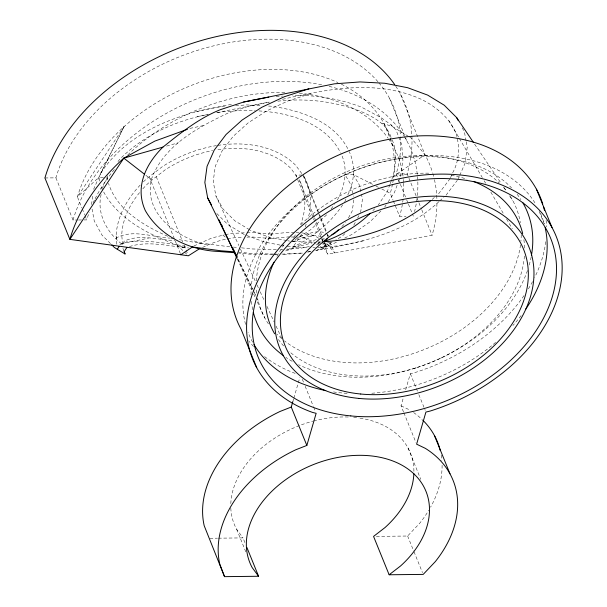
<?xml version="1.0" encoding="UTF-8"?>
<svg xmlns="http://www.w3.org/2000/svg" width="607" height="607" viewBox="0 0 607 607"><rect width="100%" height="100%" fill="white"/><g stroke="black" fill="none" stroke-linecap="round" stroke-linejoin="round"><path stroke-width="0.46" stroke-dasharray="3.04 2.28" d="M269.083 102.219L249.007 106.134L227.913 113.114C197.487 127.698 163.791 145.483 151.447 179.164L151.393 179.589C143.335 214.324 178.101 238.278 207.677 245.182M400.37 176.485L402.911 160.271L401.682 144.474L395.969 129.852L391.204 124.928L381.477 117.895L361.878 107.333C340.451 98.895 317.514 95.329 294.547 95.2L292.711 95.337M353.782 199.923L352.303 210.849L348.023 218.717M360.626 212.526L362.47 198.906L361.461 194.506M91.528 204.544L92.879 194.672M101.119 194.528C96.528 213.292 106.809 232.185 121.309 243.688L122.576 244.454L124.238 241.154C139.83 233.695 158.389 240.061 174.824 240.577M246.981 237.162L251.571 236.942L270.646 238.521L271.928 234.105L288.72 232.276L293.606 232.519M292.817 401.705L293.591 399.027M293.849 398.139L299.79 377.622M403.511 411.918L401.037 405.81L403.359 397.782M405.688 389.755L410.34 373.7L414.543 372.698A163.708 115.558 -22.1 0 0 524.418 294.994M389.906 184.528L387.372 191.357L378.336 204.931M390.218 183.678L391.485 180.264M391.803 179.406L392.949 176.417C396.234 163.799 397.251 149.792 391.257 137.804M397.084 185.347L394.451 192.442L388.055 202.048M398.397 181.804L399.717 178.261M116.354 238.741L116.817 237.656C133.502 229.105 152.509 237.246 170.089 238.111M93.615 189.285L100.777 173.078L124.01 126.734L77.415 196.873L81.915 207.958M102.226 188.345L108.198 174.831M337.386 199.938C345.155 186.03 348.357 168.177 340.944 153.518M344.791 201.706L345.922 199.149M347.803 194.885C354.647 181.721 355.588 165.028 349.23 151.575M450.447 177.828L452.314 173.617M452.685 172.775C459.294 160.938 459.939 146.757 456.198 133.897C449.916 118.175 436.6 107.052 421.819 99.563C377.144 78.895 327.014 89.024 281.185 99.624M457.853 179.611L459.362 176.205M459.742 175.347L465.015 163.404L467.223 147.258L466.229 141.795M124.01 126.734L98.888 177.358L77.415 196.873A166.637 117.621 -22.1 0 1 337.985 82.59M321.839 241.32L323.136 238.892L321.877 236.631M439.02 201.547C406.144 232.785 359.966 243.012 316.687 250.334L325.086 245.683L325.542 244.826L324.859 243.126M353.775 225.136L355.482 221.98M357.629 218.042L358.912 215.675M293.765 237.413L296.694 233.012M384.671 207.055L386.113 204.938M100.777 173.078C129.557 129.314 183.162 111.802 232.511 104.267M117.986 161.576L119.647 159.383C143.373 135.331 175.37 120.71 208.277 114.374M326.657 214.802L310.503 229.81L292.862 241.237M331.088 208.945L334.419 204.551M342.72 204.794C328.933 225.47 308.106 240.66 285.594 250.668M450.075 178.67L438.99 193.314L436.934 195.158M446.008 195.249L457.291 180.355M376.393 536.376L407.623 536.019L419.703 523.272A124.245 87.704 -22.1 0 0 428.762 510.305M372.835 210.682L374.709 208.808M380.961 210.963L369.959 221.858L352.477 234.165L344.533 238.134M341.817 226.555L345.891 222.655M344.897 233.634L342.173 236.244L335.937 239.848M432.146 199.475L436.251 195.78M439.718 200.917L443.907 197.138M315.587 250.509C320.807 249.356 327.689 247.96 330.489 242.997L334.548 253.005L328.023 244.803L320.708 239.697M291.246 236.973L300.609 237.2L303.675 237.952L309.229 234.143L317.074 237.132L319.98 239.181M392.752 176.849L425.006 154.724L400.074 93.334M324.616 246.025L332.044 242.102M336.43 242.178L332.37 244.204L322.074 247.686M320.033 242.451L316.801 244.044L319.358 243.187M341.377 176.516L342.234 176.106M440.712 358.16L441.57 357.758M193.967 245.934L211.752 238.02L224.514 234.795M202.548 247.466C215.174 241.191 229.135 237.17 243.316 237.345M119.746 244.879L126.969 241.73L138.836 241.017L154.55 241.943L173.39 244.143L186.22 246.412M299.941 236.654C308.379 233.68 318.197 229.317 326.9 233.558M292.612 241.821C301.573 238.46 311.361 233.771 320.989 236.502M318.963 243.991L314.244 245.607M285.677 250.941L301.785 245.554L312.173 242.929M129.443 246.579C148.669 240.425 169.087 246.396 188.678 247.937M368.912 165.65L370.187 165.218M414.9 368.214L416.174 367.789M310.609 93.675L287.65 101.088L266.556 110.944L248.134 122.88L233.088 136.431L221.995 151.075L215.288 166.242L213.224 181.364L215.872 195.849L238.847 245.554M316.323 239.575L292.893 247.254L301.823 233.809L302.529 235.546M166.591 146.075L178.42 142.736M189.885 128.403L204.438 125.383M216.608 112.69L269.235 102.044M121.309 243.688L148.457 238.194M181.766 247.307L185.059 247.61M292.073 241.745L294.107 241.336M322.264 243.999L332.295 241.973M325.086 245.683L326.27 245.44M225.356 234.628L231.237 233.452L246.108 232.731M195.431 111.771L220.994 106.771L226.487 106.369M197.169 116.62L208.209 114.465M217.42 112.667L221.1 111.946L245.084 110.186L255.259 110.724M363.198 240.926L337.636 245.918L315.67 247.527M309.342 246.541L299.532 248.438L286.345 249.158M302.377 253.081L281.754 254.553M307.863 251.988L311.292 251.328M307.62 252.064L310.344 251.548M322.947 247.254L327.939 254.204L432.101 235.25A192.943 136.196 -22.1 0 0 436.941 202.108M318.083 242.147L319.768 241.92M270.646 238.521L288.78 236.882M321.809 239.128L324.548 238.908M276.155 96.559L282.596 96.081M277.877 101.172C306.118 97.924 335.14 101.278 361.628 111.741C373.419 117.068 386.644 123.775 390.923 136.947M235.637 105.701L246.624 104.897L262.171 105.717M318.159 242.17L320.928 241.965M312.931 247.732L314.76 247.595M280.942 249.485L282.741 249.378M281.906 254.143L302.718 252.982M247.034 232.686L251.685 232.458L271.928 234.105M44.926 177.972L55.905 177.843A181.25 127.94 -22.1 0 1 201.289 49.175A181.25 127.94 -22.1 0 1 378.244 82.097M103.463 177.305L98.888 177.358L99.882 181.683M302.013 175.051L295.829 175.12L297.24 178.602M372.577 184.323L353.206 174.467L344.973 174.558L351.005 184.9L353.631 196.342M400.567 137.129A181.25 127.94 -22.1 0 1 396.189 173.981L407.168 173.852L408.594 177.365M55.905 177.843L73.045 220.053L77.613 220M78.531 219.992L83.106 219.939M84.016 219.931L86.763 219.901A166.637 117.621 -22.1 0 1 89.267 212.253M393.374 200.993L399.611 216.342L406.015 216.274M209.885 538.265L217.458 538.181M218.406 538.174L243.005 537.893L245.129 543.121M301.391 232.777L309.229 234.143M276.352 249.591L252.413 248.969L241.449 247.838M273.499 254.045L252.391 253.551L238.824 252.155M274.447 254.075L278.218 254.196M272.604 254.682L249.447 254.151L238.452 253.02M273.537 254.712L277.27 254.826M296.201 232.61L298.796 232.693M268.575 106.058L271.321 106.202C300.996 110.512 335.102 121.658 348.797 150.786M258.961 110.922C289.668 112.735 325.762 123.153 340.489 152.691M293.196 241.427L313.546 242.504M287.308 246.488L308.356 247.603M229.727 246.821L192.115 241.943L179.057 239.644M233.3 247.095L236.882 247.368M170.984 238.217L173.541 238.665M286.701 240.554L269.053 237.125L250.251 230.182M287.635 240.736L289.493 241.1M280.009 245.069L264.485 242.049L245.274 234.962M280.92 245.243L285.487 246.138M382.031 123.365L391.69 126.112L409.057 136.757M303.675 237.952L313.265 241.571L315.39 243.058M167.638 236.275C143.578 225.546 116.84 209.916 108.516 183.322M182.95 247.072C152.22 236.343 118.881 221.062 103.091 190.856M401.037 405.81L409.71 409.953M375.945 186.038L378.472 187.32M381.841 189.035L390.263 193.322L393.033 200.143M249.477 229.712L234.75 220.736L223.141 209.142L215.872 195.849M244.401 234.636L227.845 224.544L216.1 212.814M409.831 137.228L411.379 138.176L425.006 154.724A192.943 136.196 -22.1 0 1 432.541 172.563M320.306 246.495L323.516 248.65M145.862 175.294L151.393 179.589M222.837 235.129L227.587 238.817M176.796 244.75L188.382 255.79M110.489 243.582L102.006 235.114L94.237 220.91L92.074 209.081M301.8 173.564L295.799 165.461A100.861 71.194 -22.1 0 0 217.367 145.452M302.893 175.036L304.236 176.857L319.176 213.649M296.869 176.531L291.019 168.625A95.011 67.066 -22.1 0 0 216.236 149.921M230.812 508.15A95.011 67.066 -22.1 0 0 236.647 529.296L243.005 537.893M474.621 144.162L500.547 182.472M503.719 187.161L506.367 191.068M509.539 195.758L512.718 200.447M448.93 120.603L458.938 137.675M459.408 138.487L482.277 177.525M484.181 180.772L485.608 183.215M490.851 192.161L503.711 214.112M506.572 218.99L512.285 228.756M353.206 174.467L359.238 184.809L361.256 193.618M102.636 190.082L101.27 187.738L100.679 185.143M327.408 234.598L328.084 235.82M324.282 242.557L325.542 244.826M462.238 127.842L464.393 131.787L466.062 140.885M237.701 258.848L252.709 289.289L238.02 258.764M254.379 292.673L255.63 295.207M258.134 300.283L257.3 298.591L258.134 300.283A137.402 96.983 -22.1 0 0 268.689 324.275M253.21 290.116L255.668 295.199M237.36 259.136L251.708 289.88M253.703 294.152L255.297 297.567M257.285 301.838L264.857 318.068M240.425 248.984L256.67 284.122M257.065 284.979L258.65 288.408M260.228 291.838L264.189 300.404M266.966 306.406L274.091 321.831M276.071 326.118L281.618 338.114M391.204 124.928L391.69 126.112M539.137 211.304L544.327 224.097M389.527 98.334L406.667 140.543M408.951 178.238L418.564 201.919M418.921 202.799L421.417 208.937M421.774 209.817L432.101 235.25M384.132 123.775L393.48 146.803M396.189 173.981L398.291 179.148M398.64 180.006L400.043 183.458M400.392 184.316L406.333 198.959M406.682 199.824L408.086 203.269M408.435 204.127L413.329 216.191M410.34 373.7L416.007 387.653M416.356 388.526L417.419 391.136M418.838 394.626L425.211 410.324M403.867 412.79L415.909 442.442M319.532 214.529L320.602 217.154M320.959 218.034L326.293 231.176M327.712 234.674L328.425 236.427M303.25 175.916L318.5 213.482M318.857 214.354L320.276 217.852M320.633 218.725L326.665 233.581M327.014 234.454L328.084 237.071M328.023 244.803L328.364 245.645M314.251 217.002L298.963 179.353A95.011 67.066 -22.1 0 1 300.693 224.279M314.608 217.883L316.027 221.38M316.384 222.261L322.431 237.14M408.033 447.966L420.78 479.355M297.597 179.475L313.144 217.769M313.5 218.634L322.332 240.395M323.637 243.612L327.939 254.204M407.623 536.019L413.64 550.845M413.997 551.717L422.495 572.651M302.339 379.307L303.758 382.789M305.169 386.28L313.318 406.341M313.667 407.214L315.443 411.569M156.265 176.705L182.775 241.981M184.08 245.198L185.719 249.249M186.053 250.061L187.715 254.158M149.201 176.789L180.856 254.75M236.647 529.296L245.85 551.968M140.164 185.105A100.861 71.194 -22.1 0 0 116.112 235.918L116.817 237.656M82.264 208.816L84.684 214.779M85.033 215.637L86.763 219.901M122.925 248.392L123.828 250.782M107.12 177.267L107.72 179.862M122.576 244.454L121.741 235A95.011 67.066 -22.1 0 1 140.498 191.486M116.112 235.918L116.901 244.871M546.103 220.349A163.708 115.558 -22.1 0 1 546.535 226.866M545.784 241.7A163.708 115.558 -22.1 0 1 534.721 277.384M532.536 281.64A163.708 115.558 -22.1 0 1 527.976 289.524M295.139 373.381A163.708 115.558 -22.1 0 1 263.635 355.839M253.529 346.468A163.708 115.558 -22.1 0 1 248.695 340.8M441.19 455.113A124.245 87.704 -22.1 0 1 441.866 460.614M442.086 465.281A124.245 87.704 -22.1 0 1 430.575 507.179M413.617 412.548A124.245 87.704 -22.1 0 1 422.108 419.52M360.103 418.132A95.011 67.066 -22.1 0 1 413.913 471.829M230.812 503.605A95.011 67.066 -22.1 0 1 312.726 421.243M313.622 421A95.011 67.066 -22.1 0 1 348.881 417.039M353.638 417.343A95.011 67.066 -22.1 0 1 359.2 417.995M510.404 196.531A137.402 96.983 -22.1 0 1 520.305 222.716M521.216 234.772A137.402 96.983 -22.1 0 1 520.912 241.214M520.503 244.879A137.402 96.983 -22.1 0 1 425.386 349.071A137.402 96.983 -22.1 0 1 284.478 340.891M281.618 338.554A137.402 96.983 -22.1 0 1 276.974 334.229M256.882 293.06A137.402 96.983 -22.1 0 1 256.473 288.424M256.427 280.92A137.402 96.983 -22.1 0 1 352.766 169.209A137.402 96.983 -22.1 0 1 499.318 183.026M503.757 187.669A137.402 96.983 -22.1 0 1 506.708 191.258M523.879 239.735A134.473 94.92 -22.1 0 1 524.623 248.802M524.41 256.063A134.473 94.92 -22.1 0 1 430.439 362.675A134.473 94.92 -22.1 0 1 288.978 351.203M283.659 345.96A134.473 94.92 -22.1 0 1 277.687 338.539M276.944 256.222A134.473 94.92 -22.1 0 1 284.046 244.613M300.844 224.666A134.473 94.92 -22.1 0 1 429.141 173.17M451.342 175.302A134.473 94.92 -22.1 0 1 467.003 179.156M521.072 315.625A157.866 111.43 -22.1 0 1 512.877 325.534M495.623 342.401A157.866 111.43 -22.1 0 1 369.655 393.374M347.105 393.359A157.866 111.43 -22.1 0 1 333.175 391.879M252.633 342.173A157.866 111.43 -22.1 0 1 248.066 332.234M245.554 324.396A157.866 111.43 -22.1 0 1 352.014 171.804A157.866 111.43 -22.1 0 1 536.049 204.665M540.602 213.588A157.866 111.43 -22.1 0 1 544.244 223.93M531.163 256.92A146.173 103.175 -22.1 0 1 529.114 265.373M527.468 270.555A146.173 103.175 -22.1 0 1 298.629 364.724M292.172 361.317A146.173 103.175 -22.1 0 1 285.889 357.394M252.709 309.669A146.173 103.175 -22.1 0 1 251.412 301.375M251.032 294.752A146.173 103.175 -22.1 0 1 352.379 171.622A146.173 103.175 -22.1 0 1 511.519 187.851M517.103 194.27A146.173 103.175 -22.1 0 1 520.897 199.612M142.857 188.785A95.011 67.066 -22.1 0 1 150.65 181.045L164.884 170.051A95.011 67.066 -22.1 0 1 212.647 150.559M304.236 176.857A100.861 71.194 -22.1 0 1 307.946 218.945M306.194 224.211A100.861 71.194 -22.1 0 1 305.146 226.851M143.404 181.819A100.861 71.194 -22.1 0 1 146.795 178.64L161.91 166.978A100.861 71.194 -22.1 0 1 216.418 145.604M404.323 136.514A181.25 127.94 -22.1 0 1 417.123 197.73M417.009 198.648A181.25 127.94 -22.1 0 1 414.573 211.577M73.045 220.053A181.25 127.94 -22.1 0 1 322.704 84.957M329.123 86.376A181.25 127.94 -22.1 0 1 403.83 135.718M378.867 82.818A181.25 127.94 -22.1 0 1 400.506 136.203M395.764 86.194A192.943 136.196 -22.1 0 1 407.168 173.852M388.579 138.904A166.637 117.621 -22.1 0 1 403.314 178.519M403.405 179.46A166.637 117.621 -22.1 0 1 403.625 182.297M403.678 183.246A166.637 117.621 -22.1 0 1 399.611 216.342M93.114 202.897A166.637 117.621 -22.1 0 1 94.722 199.521M95.14 198.686A166.637 117.621 -22.1 0 1 115.527 168.109M127.751 155.005A166.637 117.621 -22.1 0 1 286.269 92.446M299.418 93.228A166.637 117.621 -22.1 0 1 388.04 138.138M341.384 84.214A166.637 117.621 -22.1 0 1 393.435 178.731M393.298 179.642A166.637 117.621 -22.1 0 1 392.668 183.291M392.494 184.202A166.637 117.621 -22.1 0 1 390.263 193.322M432.814 173.45A192.943 136.196 -22.1 0 1 434.028 177.904M434.453 179.702A192.943 136.196 -22.1 0 1 436.934 201.152"/><path stroke-width="0.91" d="M246.905 547.484L258.59 576.263L224.522 576.65L219.772 564.093A124.245 87.704 -22.1 0 1 295.7 449.802L306.846 445.432L291.261 407.054L292.817 401.705M306.846 445.432L316.148 413.314L312.499 412.403A163.708 115.558 -22.1 0 1 304.228 223.831A163.708 115.558 -22.1 0 1 548.075 221.054A163.708 115.558 -22.1 0 1 430.12 411.068L425.917 412.07L416.614 444.18L425.295 448.33A124.245 87.704 -22.1 0 1 435.28 561.65L423.2 574.389L389.14 574.776L373.555 536.406L384.959 527.604A95.011 67.066 -22.1 0 0 413.868 473.65M473.559 142.599L456.631 117.583L444.225 105.201L427.669 95.109L407.593 87.696L384.762 83.25L360.057 81.945L334.434 83.827L243.635 102.022L220.349 109.685C198.891 118.282 180.833 132.819 162.949 147.099L162.699 147.311C145.817 164.118 134.61 187.161 145.308 210.576C159.816 235.956 189.081 250.114 217.701 251.412L234.727 252.732M327.363 238.414L326.285 240.418L323.614 241.745C340.8 235.546 357.364 226.236 370.293 213.201M117.288 249.249L119.04 246.556M126.833 247.542L124.215 251.564L125.034 253.976L114.404 247.497L111.794 244.887M187.487 129.276L154.861 141.09L123.805 158.146L69.858 239.363L188.382 255.79L199.134 248.984M338.418 229.803L335.026 233.058L331.938 234.841M430.78 200.705C401.28 226.707 361.605 239.492 322.772 241.829M389.14 574.776L400.544 565.982A95.011 67.066 -22.1 0 0 412.335 472.443A95.011 67.066 -22.1 0 0 294.721 473.779A95.011 67.066 -22.1 0 0 252.224 567.666L258.59 576.263M180.856 254.75L192.419 246.973L221.168 250.812L234.181 251.799M291.261 407.054L280.115 411.425A124.245 87.704 -22.1 0 0 204.195 525.723L224.522 576.65M308.872 88.819L284.357 96.733L261.822 107.272L242.14 120.019L226.07 134.488L214.218 150.134L207.055 166.341L204.847 182.487L207.677 197.958L236.867 257.156M394.717 84.646A192.943 136.196 -22.1 0 0 206.934 38.954A192.943 136.196 -22.1 0 0 44.926 177.972L69.858 239.363A192.943 136.196 -22.1 0 1 123.805 158.146L162.949 147.099M243.635 102.022L266.777 97.499M267.452 97.363L268.802 97.105M123.805 158.146L144.481 174.217M456.631 117.583L458.353 120.74M207.677 197.958L211.562 205.06M221.601 224.871L222.42 226.563M233.096 248.597L237.2 257.065M219.036 219.848L236.965 258.279M536.444 189.187L552.029 227.564M434.4 435.454L449.984 473.824M256.708 367.698L241.131 329.328A163.708 115.558 -22.1 0 1 343.562 152.911A163.708 115.558 -22.1 0 1 542.734 203.982M124.132 251.579L125.034 253.976M543.538 206.706A163.708 115.558 -22.1 0 1 544.464 210.379M422.753 420.15A124.245 87.704 -22.1 0 1 440.272 450.652M274.645 333.782A134.473 94.92 -22.1 0 1 273.962 262.201M474.021 181.66A134.473 94.92 -22.1 0 1 522.68 233.551M545.132 227.473A157.866 111.43 -22.1 0 1 525.503 309.509M325.792 390.589A157.866 111.43 -22.1 0 1 253.992 344.548M522.839 202.768A146.173 103.175 -22.1 0 1 531.504 255.039M283.545 355.748A146.173 103.175 -22.1 0 1 253.339 312.362M350.816 415.924A157.866 111.43 -22.1 0 0 554.479 250.501A157.866 111.43 -22.1 0 0 307.802 226.464A157.866 111.43 -22.1 0 0 350.816 415.924M358.752 398.404A134.473 94.92 -22.1 0 0 532.24 257.482A134.473 94.92 -22.1 0 0 322.112 237.011A134.473 94.92 -22.1 0 0 358.752 398.404M360.733 394.019A128.631 90.8 -22.1 0 0 526.686 259.227A128.631 90.8 -22.1 0 0 325.686 239.644A128.631 90.8 -22.1 0 0 360.733 394.019"/></g></svg>
